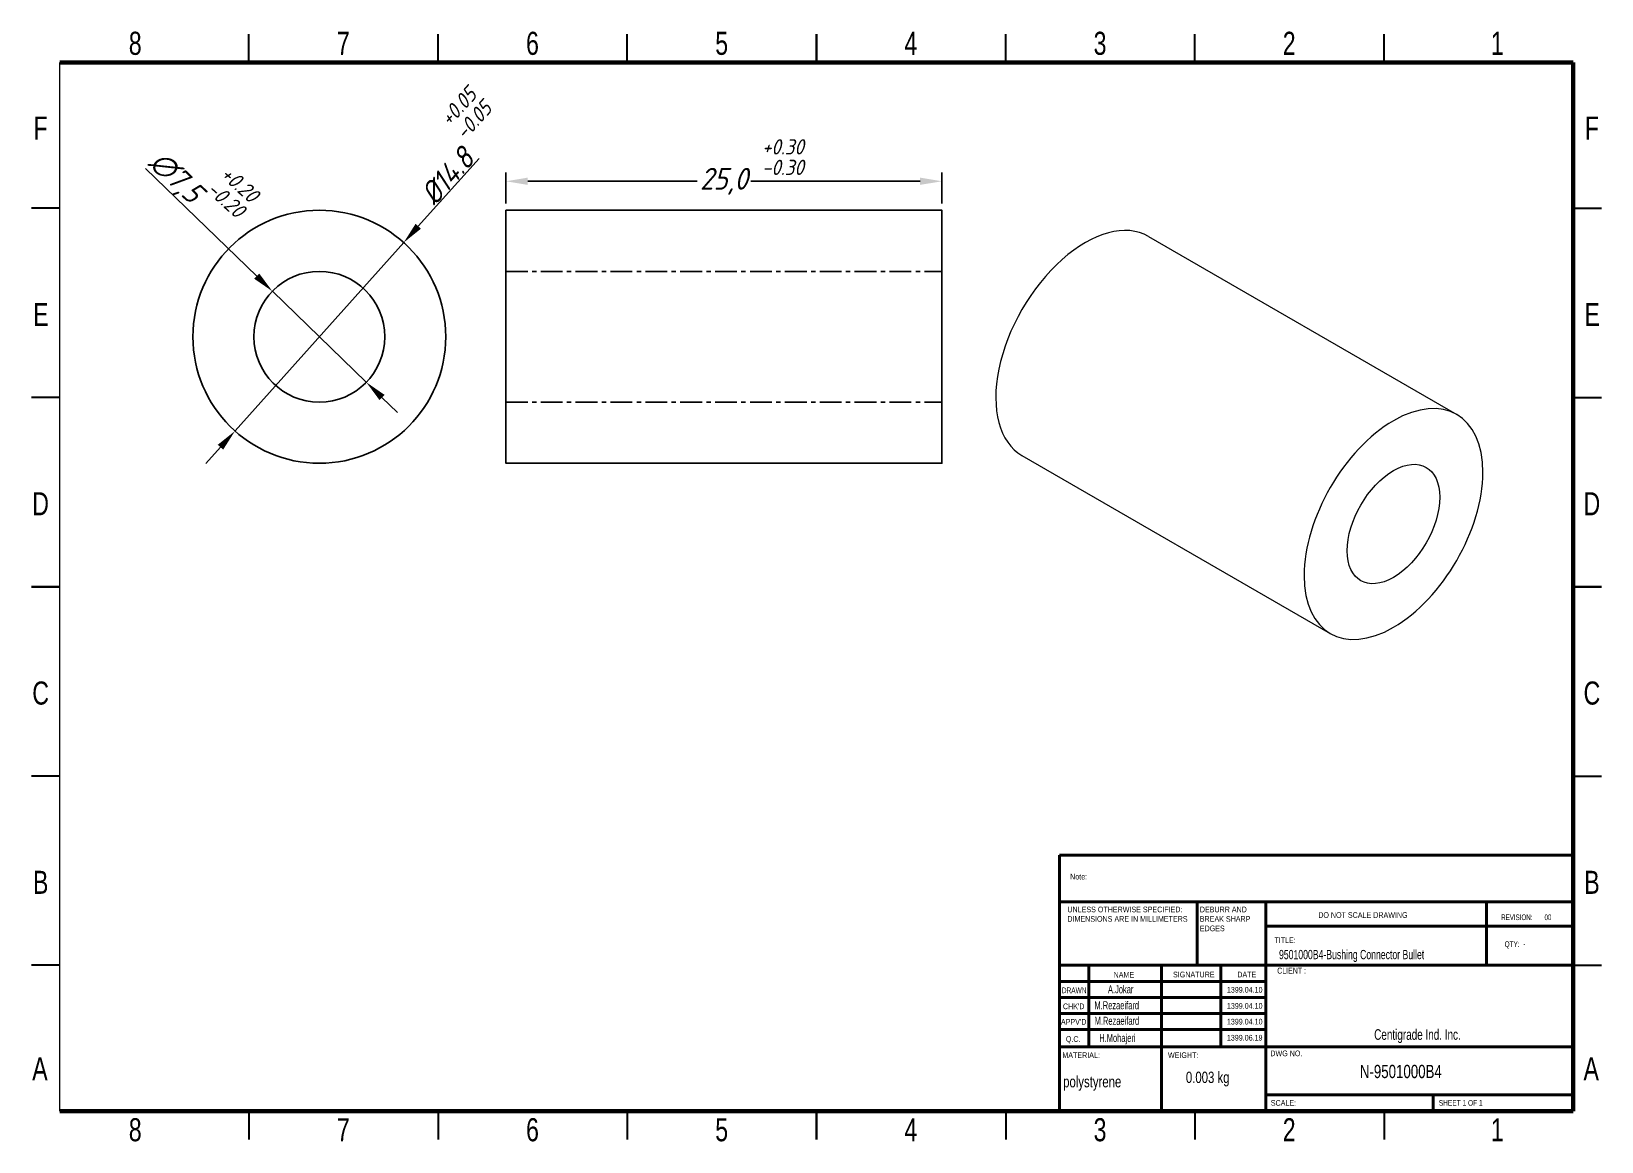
# Model space of a CAD drawing. Header units: millimetres. Extents: x 1254.3 to 1344.3, y 451.7 to 515.4.
import ezdxf

# ---------------------------------------------------------------- set-up
doc = ezdxf.new("R2010")
doc.units = ezdxf.units.MM
doc.linetypes.add('CENTER', pattern=[2, 1.25, -0.25, 0.25, -0.25])
doc.styles.add('GENISO', font='geniso.shx', dxfattribs={"oblique": 15})
doc.styles.add('SLDTEXTSTYLE0', font='TXT', dxfattribs={"width": 0.75})
doc.styles.add('SLDTEXTSTYLE1', font='TXT', dxfattribs={"width": 0.686449})
doc.styles.add('SLDTEXTSTYLE2', font='TXT', dxfattribs={"width": 0.652778})
doc.styles.add('SLDTEXTSTYLE3', font='TXT', dxfattribs={"width": 0.692308})
doc.styles.add('SLDTEXTSTYLE4', font='TXT', dxfattribs={"width": 0.7})
doc.styles.add('SLDTEXTSTYLE5', font='TXT', dxfattribs={"width": 0.678571})
doc.dimstyles.new('Scale', dxfattribs={"dimscale": 0.5, "dimtxt": 2.5, "dimasz": 2.5, "dimexe": 1, "dimexo": 1, "dimgap": 0.1, "dimtad": 1, "dimdec": 1, "dimzin": 0, "dimtxsty": 'GENISO', "dimcen": 2.5, "dimclrd": 1, "dimclre": 1, "dimclrt": 256, "dimadec": 0, "dimazin": 0, "dimtfac": 1, "dimtdec": 1, "dimtmove": 0, "dimatfit": 3, "dimfxl": 1, "dimtzin": 0, "dimlwd": -1, "dimlwe": -1, "dimarcsym": 0})

# ---------------------------------------------------------------- blocks, each defined once
blk = doc.blocks.new('*D1')
at = {"color": 1, "transparency": 16777216}
for p, q in [((1279.952, 508.093), (1276.465, 504.2)), ((1265.957, 492.468), (1275.631, 503.269)), ((1265.123, 491.537), (1264.289, 490.606))]:
    blk.add_line(p, q, dxfattribs=at)
for points in [[(1276.31, 504.339), (1276.62, 504.061), (1275.631, 503.269)], [(1264.967, 491.676), (1265.278, 491.398), (1265.957, 492.468)]]:
    blk.add_solid(points, dxfattribs=at)
at = {"layer": 'Defpoints', "color": 0, "transparency": 16777216}
for p in [(1275.631, 503.269), (1265.957, 492.468)]:
    blk.add_point(p, dxfattribs=at)
at = {"transparency": 16777216, "insert": (1278.123, 507.062), "char_height": 1.25, "attachment_point": 5, "rotation": 48.14753, "style": 'GENISO'}
blk.add_mtext('%%C14.8', dxfattribs=at)
blk = doc.blocks.new('*D2')
at = {"color": 1, "transparency": 16777216}
for p, q in [((1260.824, 507.52), (1267.201, 501.346)), ((1273.488, 495.26), (1268.1, 500.477)), ((1274.386, 494.391), (1275.284, 493.521))]:
    blk.add_line(p, q, dxfattribs=at)
for points in [[(1267.346, 501.496), (1267.057, 501.196), (1268.1, 500.477)], [(1274.531, 494.54), (1274.241, 494.241), (1273.488, 495.26)]]:
    blk.add_solid(points, dxfattribs=at)
at = {"layer": 'Defpoints', "color": 0, "transparency": 16777216}
for p in [(1268.1, 500.477), (1273.488, 495.26)]:
    blk.add_point(p, dxfattribs=at)
at = {"transparency": 16777216, "insert": (1262.517, 506.95), "char_height": 1.25, "attachment_point": 5, "rotation": 315.93001, "style": 'GENISO'}
blk.add_mtext('∅7,5', dxfattribs=at)
blk = doc.blocks.new('*D3')
at = {"color": 1, "transparency": 16777216}
for p, q in [((1281.492, 505.502), (1281.492, 507.281)), ((1306.492, 505.502), (1306.492, 507.281)), ((1282.742, 506.781), (1292.456, 506.781)), ((1305.242, 506.781), (1295.529, 506.781))]:
    blk.add_line(p, q, dxfattribs=at)
for points in [[(1282.742, 506.99), (1282.742, 506.573), (1281.492, 506.781)], [(1305.242, 506.99), (1305.242, 506.573), (1306.492, 506.781)]]:
    blk.add_solid(points, dxfattribs=at)
at = {"layer": 'Defpoints', "color": 0, "transparency": 16777216}
for p in [(1306.492, 506.781), (1281.492, 505.002), (1306.492, 505.002)]:
    blk.add_point(p, dxfattribs=at)
at = {"transparency": 16777216, "insert": (1293.992, 506.781), "char_height": 1.25, "attachment_point": 5, "style": 'GENISO'}
blk.add_mtext('25,0', dxfattribs=at)
blk = doc.blocks.new('SW_NOTE_62')
at = {"color": 0, "linetype": 'Continuous', "lineweight": 0, "char_height": 1.5, "attachment_point": 1, "style": 'SLDTEXTSTYLE0'}
for s, insert in [('UNLESS OTHERWISE SPECIFIED:', (0, 1.93)), ('DIMENSIONS ARE IN MILLIMETERS', (0, -0.57))]:
    blk.add_mtext(s, dxfattribs=dict(at, insert=insert))
blk = doc.blocks.new('SW_NOTE_63')
at = {"color": 0, "linetype": 'Continuous', "lineweight": 0, "char_height": 1.5, "attachment_point": 1, "style": 'SLDTEXTSTYLE0'}
for s, insert in [('DEBURR AND', (0, 1.93)), ('BREAK SHARP', (0, -0.57)), ('EDGES', (0, -3.07))]:
    blk.add_mtext(s, dxfattribs=dict(at, insert=insert))

msp = doc.modelspace()

# ---------------------------------------------------------------- linework, layer by layer
at = {"color": 7, "linetype": 'Continuous', "lineweight": 35}
for p, q in [((1266.757, 513.591), (1266.757, 515.218)), ((1277.606, 513.591), (1277.606, 515.218)), ((1288.455, 513.591), (1288.455, 515.218)), ((1299.304, 515.218), (1299.304, 513.591)), ((1299.304, 513.591), (1299.304, 515.218)), ((1310.153, 513.591), (1310.153, 515.218)), ((1321.002, 513.591), (1321.002, 515.218)), ((1331.851, 513.591), (1331.851, 515.218)), ((1255.908, 505.237), (1254.281, 505.237)), ((1342.7, 505.237), (1344.327, 505.237)), ((1255.908, 494.388), (1254.281, 494.388)), ((1342.7, 494.388), (1344.327, 494.388)), ((1254.281, 483.539), (1255.908, 483.539)), ((1255.908, 483.539), (1254.281, 483.539)), ((1344.327, 483.539), (1342.7, 483.539)), ((1342.7, 483.539), (1344.327, 483.539)), ((1255.908, 472.69), (1254.281, 472.69)), ((1342.7, 472.69), (1344.327, 472.69)), ((1255.908, 461.841), (1254.281, 461.841)), ((1342.7, 461.841), (1344.327, 461.841)), ((1266.757, 453.488), (1266.757, 451.86)), ((1277.606, 453.488), (1277.606, 451.86)), ((1288.455, 453.488), (1288.455, 451.86)), ((1299.304, 451.86), (1299.304, 453.488)), ((1299.304, 453.488), (1299.304, 451.86)), ((1310.153, 453.488), (1310.153, 451.86)), ((1321.002, 453.488), (1321.002, 451.86)), ((1331.851, 453.488), (1331.851, 451.86))]:
    msp.add_line(p, q, dxfattribs=at)
at = {"color": 7, "linetype": 'Continuous', "lineweight": 18}
msp.add_line((1255.908, 453.488), (1255.908, 513.591), dxfattribs=at)
at = {"color": 7, "linetype": 'Continuous', "lineweight": 70}
for p, q in [((1255.908, 513.591), (1342.7, 513.591)), ((1342.7, 513.591), (1342.7, 453.488)), ((1342.7, 453.488), (1255.908, 453.488))]:
    msp.add_line(p, q, dxfattribs=at)
at = {"color": 0, "linetype": 'Continuous', "lineweight": 0, "extrusion": (0, 0.816497, 0.57735)}
for p, q in [((1318.339, 503.621), (1336.017, 493.415)), ((1311.089, 491.064), (1328.767, 480.858))]:
    msp.add_line(p, q, dxfattribs=at)
at = {"linetype": 'CENTER'}
for p, q in [((1281.492, 501.618), (1306.492, 501.618)), ((1281.492, 494.118), (1306.492, 494.118))]:
    msp.add_line(p, q, dxfattribs=at)
at = {"color": 7, "linetype": 'Continuous', "lineweight": 50}
for p, q in [((1313.234, 468.155), (1342.7, 468.155)), ((1313.234, 468.155), (1313.234, 465.476)), ((1313.234, 465.476), (1342.7, 465.476)), ((1313.234, 465.476), (1313.234, 453.542)), ((1321.132, 465.476), (1321.132, 461.841)), ((1325.081, 465.476), (1325.081, 453.488)), ((1337.729, 461.841), (1337.729, 465.476)), ((1342.7, 464.092), (1325.081, 464.092)), ((1342.7, 461.841), (1313.234, 461.841)), ((1314.927, 461.841), (1314.927, 457.176)), ((1319.091, 461.841), (1319.091, 453.542)), ((1322.501, 461.841), (1322.501, 457.176)), ((1325.081, 453.542), (1325.081, 461.841)), ((1325.081, 460.919), (1313.234, 460.919)), ((1325.081, 459.997), (1313.234, 459.997)), ((1325.081, 459.075), (1313.234, 459.075)), ((1325.081, 458.153), (1313.234, 458.153)), ((1315.491, 457.176), (1313.234, 457.176)), ((1315.491, 457.176), (1342.7, 457.176)), ((1325.081, 454.41), (1342.7, 454.41)), ((1334.672, 453.488), (1334.672, 454.41))]:
    msp.add_line(p, q, dxfattribs=at)
msp.add_lwpolyline([(1281.492, 505.118), (1281.492, 490.618), (1306.492, 490.618), (1306.492, 505.118)], close=True)
for radius in [7.25, 3.75]:
    msp.add_circle((1270.794, 497.868), radius)
at = {"color": 0, "linetype": 'Continuous', "lineweight": 0}
for centre, major_axis, start_param, end_param in [((1314.714, 497.343), (3.625, 6.279), 0, 3.141593), ((1332.392, 487.136), (-3.625, -6.279), -3.926991, 2.356194)]:
    msp.add_ellipse(centre, major_axis=major_axis, ratio=0.57735, start_param=start_param, end_param=end_param, dxfattribs=at)
at = {"color": 0, "linetype": 'Continuous', "lineweight": 0, "extrusion": (2.98397e-16, 1.97224e-16, -1)}
msp.add_ellipse((1332.392, 487.136), major_axis=(1.875, 3.248), ratio=0.57735, start_param=-5.497787, end_param=0.785398, dxfattribs=at)

# ---------------------------------------------------------------- block references
at = {"color": 7, "linetype": 'Continuous', "lineweight": 0, "xscale": 0.2169788376136163, "yscale": 0.2169788376136163, "zscale": 0.2169788376136163}
for name, p in [('SW_NOTE_62', (1313.692, 464.786)), ('SW_NOTE_63', (1321.286, 464.786))]:
    msp.add_blockref(name, p, dxfattribs=at)

# ---------------------------------------------------------------- texts
at = {"color": 7, "linetype": 'Continuous', "lineweight": 0}
for s, insert, char_height, attachment_point, style in [('8', (1260.235, 515.351), 1.323, 2, 'SLDTEXTSTYLE0'), ('7', (1272.169, 515.351), 1.323, 2, 'SLDTEXTSTYLE0'), ('6', (1283.017, 515.351), 1.323, 2, 'SLDTEXTSTYLE0'), ('5', (1293.866, 515.351), 1.323, 2, 'SLDTEXTSTYLE0'), ('4', (1304.715, 515.351), 1.323, 2, 'SLDTEXTSTYLE0'), ('3', (1315.564, 515.351), 1.323, 2, 'SLDTEXTSTYLE0'), ('2', (1326.413, 515.351), 1.323, 2, 'SLDTEXTSTYLE0'), ('1', (1338.347, 515.351), 1.323, 2, 'SLDTEXTSTYLE0'), ('F', (1254.81, 510.494), 1.323, 2, 'SLDTEXTSTYLE0'), ('F', (1343.771, 510.494), 1.323, 2, 'SLDTEXTSTYLE0'), ('E', (1254.826, 499.807), 1.323, 2, 'SLDTEXTSTYLE0'), ('E', (1343.787, 499.807), 1.323, 2, 'SLDTEXTSTYLE0'), ('D', (1254.808, 488.958), 1.323, 2, 'SLDTEXTSTYLE0'), ('D', (1343.77, 488.958), 1.323, 2, 'SLDTEXTSTYLE0'), ('C', (1254.81, 478.109), 1.323, 2, 'SLDTEXTSTYLE0'), ('C', (1343.771, 478.109), 1.323, 2, 'SLDTEXTSTYLE0'), ('B', (1254.813, 467.26), 1.323, 2, 'SLDTEXTSTYLE0'), ('Note:', (1313.849, 467.085), 0.3255, 1, 'SLDTEXTSTYLE0'), ('B', (1343.775, 467.26), 1.323, 2, 'SLDTEXTSTYLE0'), ('DO NOT SCALE DRAWING', (1328.079, 464.886), 0.32547, 1, 'SLDTEXTSTYLE0'), ('REVISION:       00', (1338.568, 464.756), 0.32547, 1, 'SLDTEXTSTYLE2'), ('TITLE:', (1325.561, 463.439), 0.3255, 1, 'SLDTEXTSTYLE0'), ('QTY:  -', (1338.767, 463.216), 0.3255, 1, 'SLDTEXTSTYLE5'), ('9501000B4-Bushing Connector Bullet ', (1325.828, 462.723), 0.5316, 1, 'SLDTEXTSTYLE4'), ('NAME', (1316.342, 461.462), 0.3255, 1, 'SLDTEXTSTYLE0'), ('SIGNATURE', (1319.751, 461.475), 0.3255, 1, 'SLDTEXTSTYLE0'), ('DATE', (1323.436, 461.475), 0.3255, 1, 'SLDTEXTSTYLE0'), ('CLIENT :', (1325.723, 461.708), 0.3445, 1, 'SLDTEXTSTYLE4'), ('DRAWN', (1313.374, 460.569), 0.3255, 1, 'SLDTEXTSTYLE1'), ('A.Jokar', (1316.019, 460.695), 0.4593, 1, 'SLDTEXTSTYLE4'), ('1399.04.10', (1322.84, 460.6), 0.3255, 1, 'SLDTEXTSTYLE0'), ("CHK'D", (1313.438, 459.652), 0.3255, 1, 'SLDTEXTSTYLE0'), ('M.Rezaeifard', (1315.243, 459.779), 0.45927, 1, 'SLDTEXTSTYLE4'), ('1399.04.10', (1322.84, 459.678), 0.3255, 1, 'SLDTEXTSTYLE0'), ("APPV'D", (1313.321, 458.764), 0.3255, 1, 'SLDTEXTSTYLE0'), ('M.Rezaeifard', (1315.252, 458.89), 0.45927, 1, 'SLDTEXTSTYLE4'), ('1399.04.10', (1322.84, 458.774), 0.3255, 1, 'SLDTEXTSTYLE0'), ('Q.C.', (1313.606, 457.778), 0.3255, 1, 'SLDTEXTSTYLE0'), ('H.Mohajeri', (1315.52, 457.905), 0.4593, 1, 'SLDTEXTSTYLE4'), ('1399.06.19', (1322.84, 457.852), 0.3255, 1, 'SLDTEXTSTYLE0'), ('Centigrade Ind. Inc.', (1331.287, 458.177), 0.60754, 1, 'SLDTEXTSTYLE4'), ('A', (1254.771, 456.574), 1.323, 2, 'SLDTEXTSTYLE0'), ('MATERIAL:', (1313.402, 456.852), 0.3255, 1, 'SLDTEXTSTYLE0'), ('WEIGHT:', (1319.46, 456.851), 0.3252, 1, 'SLDTEXTSTYLE0'), ('DWG NO.', (1325.331, 456.956), 0.3255, 1, 'SLDTEXTSTYLE0'), ('A', (1343.732, 456.574), 1.323, 2, 'SLDTEXTSTYLE0'), ('0.003 kg ', (1320.487, 455.745), 0.6503, 1, 'SLDTEXTSTYLE0'), ('N-9501000B4', (1330.464, 456.135), 0.75943, 1, 'SLDTEXTSTYLE0'), ('polystyrene', (1313.448, 455.495), 0.65033, 1, 'SLDTEXTSTYLE0'), ('SCALE:', (1325.358, 454.117), 0.3255, 1, 'SLDTEXTSTYLE0'), ('SHEET 1 OF 1', (1334.993, 454.117), 0.32547, 1, 'SLDTEXTSTYLE3'), ('8', (1260.235, 453.078), 1.323, 2, 'SLDTEXTSTYLE0'), ('7', (1272.169, 453.078), 1.323, 2, 'SLDTEXTSTYLE0'), ('6', (1283.017, 453.078), 1.323, 2, 'SLDTEXTSTYLE0'), ('5', (1293.866, 453.078), 1.323, 2, 'SLDTEXTSTYLE0'), ('4', (1304.715, 453.078), 1.323, 2, 'SLDTEXTSTYLE0'), ('3', (1315.564, 453.078), 1.323, 2, 'SLDTEXTSTYLE0'), ('2', (1326.413, 453.078), 1.323, 2, 'SLDTEXTSTYLE0'), ('1', (1338.347, 453.078), 1.323, 2, 'SLDTEXTSTYLE0')]:
    msp.add_mtext(s, dxfattribs=dict(at, insert=insert, char_height=char_height, attachment_point=attachment_point, style=style))
at = {"char_height": 0.875, "attachment_point": 5, "style": 'GENISO'}
for s, insert, rotation in [('+0.05', (1278.75, 511.062), 47.96811), ('-0.05', (1279.624, 510.275), 47.96811), ('+0.20', (1266.23, 506.617), 317.96811), ('-0.20', (1265.443, 505.744), 317.96811)]:
    msp.add_mtext(s, dxfattribs=dict(at, insert=insert, rotation=rotation))
for s, insert in [('+0.30', (1297.373, 508.754)), ('-0.30', (1297.373, 507.578))]:
    msp.add_mtext(s, dxfattribs=dict(at, insert=insert))

# ---------------------------------------------------------------- dimensions: what is measured, and where the dimension line sits
dim = msp.add_diameter_dim_2p(p1=(1273.488, 495.26), p2=(1268.1, 500.477), dimstyle='Scale')
dim.commit()
dim.dimension.update_dxf_attribs({"geometry": '*D2', "text_midpoint": (1261.983, 506.398), "dimtype": 163})
dim = msp.add_diameter_dim_2p(p1=(1265.957, 492.468), p2=(1275.631, 503.269), text='%%C14.8', dimstyle='Scale')
dim.commit()
dim.dimension.update_dxf_attribs({"geometry": '*D1', "text_midpoint": (1278.123, 507.062)})
dim = msp.add_linear_dim(base=(1306.492, 506.781), p1=(1281.492, 505.002), p2=(1306.492, 505.002), dimstyle='Scale', override={"dimtad": 0})
dim.commit()
dim.dimension.update_dxf_attribs({"geometry": '*D3', "text_midpoint": (1293.992, 506.781)})

doc.saveas('drawing.dxf')
